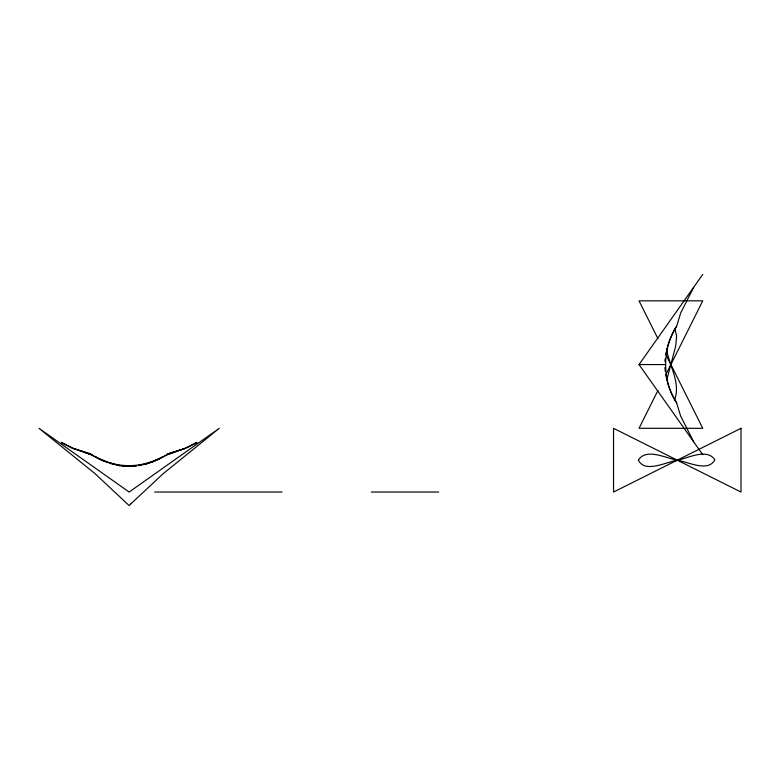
<?xml version="1.0" encoding="UTF-8"?>
<svg xmlns="http://www.w3.org/2000/svg" width="780" height="780" viewBox="0 0 780 780"><rect width="100%" height="100%" fill="white"/><g stroke="black" fill="none" stroke-linecap="round" stroke-linejoin="round"><path stroke-width="1.17" d="M693.654 441.831L680.648 416.081L676.621 402.811C661.996 379.831 661.976 349.323 676.621 326.342L680.648 313.063L693.654 287.313M664.95 361.686L665.145 358.839M665.74 354.178L666.062 352.365M666.744 380.094L675.704 346.086L676.611 336.219L674.992 328.887L676.611 326.342M666.432 350.59L666.841 348.865M667.28 347.178L667.758 345.55M668.002 344.75L669.308 340.957M669.591 340.236L670.137 338.851M670.42 338.179L671.814 335.059M672.087 334.483L673.403 331.861M657.94 390.468L639.025 428.308L702.76 428.308L665.915 354.617M665.915 374.536L702.76 300.836L639.025 300.836L657.94 338.676M673.657 331.393L674.134 330.505M674.359 330.096L674.992 328.975M702.76 454.711L639.025 364.572L702.76 274.433M674.378 400.306C681.271 383.282 669.084 365.508 666.432 348.65M196.736 442.25L185.474 448.227L167.183 454.584M165.672 455.53L165.067 455.881M162.162 457.099L161.528 457.373M164.005 456.485L162.318 457.411M160.378 458.104L159.247 458.562M167.329 454.457L158.837 458.923M161.85 457.665L160.855 458.182M158.993 458.689L157.862 459.235M157.882 459.41L156.156 460.229M160.329 458.445L159.227 458.981M186.605 447.856L197.008 442.748M157.716 459.313L156.195 460.015M158.652 459.254L155.532 460.648M159.218 458.65C144.573 465.64 127.472 467.737 111.764 463.31M156.078 460.268L152.081 461.965M156.146 460.034L154.937 460.57M154.82 460.619L150.813 462.179M153.553 461.146L154.859 460.931M154.167 461.204L150.52 462.56L151.242 462.296M150.101 462.715L150.004 462.745M185.474 448.227L166.608 454.847L174.203 452.205M150.618 462.248L149.653 462.579M149.389 462.969L147.888 463.466M185.572 448.373L167.261 453.853M147.654 463.544L148.96 463.066M148.268 463.027L147.634 463.223M147.215 463.681L146.533 463.788M146.806 463.808L145.655 464.139M146.503 463.544L145.909 463.71M144.378 464.49L143.481 464.714M145.694 464.012L143.988 464.431M144.173 464.159L143.491 464.315M141.941 465.065L141.014 465.26M141.58 464.724L141.063 464.831M141.346 465.007L139.532 465.328M139.503 465.553L138.743 465.68M139.63 465.085L138.752 465.231M136.617 465.982L135.389 466.118M135.808 465.611L133.185 465.835M135.252 466.138L134.228 466.235M135.817 465.835L130.25 466.44L122.48 466.079M133.273 466.303L133.926 466.001M133.146 465.835L123.367 465.699M639.025 364.572L665.428 364.572M154.635 492.043L282.106 492.043M371.329 492.043L438.652 492.043M125.297 466.069L122.45 465.835M123.269 465.689L122.558 465.621M122.362 466.06L120.763 465.865M118.999 465.592L119.915 465.738M119.837 465.728L118.755 465.104M118.736 465.328L116.932 465.007M117.244 464.831L116.688 464.724M117.487 465.309L116.561 465.114M114.455 464.236L113.88 464.1M115.264 464.831L114.611 464.665M114.28 464.431L112.573 464.012M91.007 453.853L72.706 448.373L61.269 442.748M112.32 463.7L110.945 463.076M113.149 464.285L112.232 464.032M112.076 463.632L110.048 463.359M111.423 463.447L100.835 459.449L90.938 454.457L72.803 448.227L61.532 442.25M111.062 463.681L110.351 463.456M109.736 462.94L108.878 462.667M103.418 460.931L108.235 462.735M107.903 462.335L106.831 461.955M84.064 452.205L91.66 454.847L72.803 448.227M106.148 461.702L100.961 459.498M104.452 461.263L103.877 461.019M102.745 460.648L99.626 459.254M103.818 460.99L100.522 459.469M100.484 459.274L99.421 458.757M99.05 458.981L97.948 458.445M97.422 458.182L96.428 457.665M99.177 458.786L98.202 458.279M95.96 457.411L93.892 456.281M96.866 457.431L96.223 457.09M93.2 455.881L92.332 455.364M92.596 454.945L92.177 454.672M676.611 402.802L673.657 397.751M673.403 397.283L672.087 394.66M671.814 394.085L671.258 392.886M670.975 392.262L670.42 390.965M670.137 390.293L669.591 388.908M669.308 388.186L668.772 386.714M668.509 385.954L668.002 384.404M667.758 383.604L667.28 381.966M666.841 380.279L666.432 378.553M666.062 376.779L665.74 374.975M665.233 371.26L664.95 367.458M638.391 460.093C644.504 473.255 665.418 462.394 675.714 460.648C686.907 458.757 706.651 447.574 714.85 459.722C708.533 472.573 687.911 461.897 677.557 460.258C666.354 458.425 646.298 447.554 638.391 460.093M130.543 504.153L129.139 505.567L95.092 473.674L39 428.308L129.139 492.043L219.268 428.308L163.176 473.674L130.543 504.153M741 428.308L613.529 492.043L613.529 428.308L741 492.043L741 428.308"/></g></svg>
